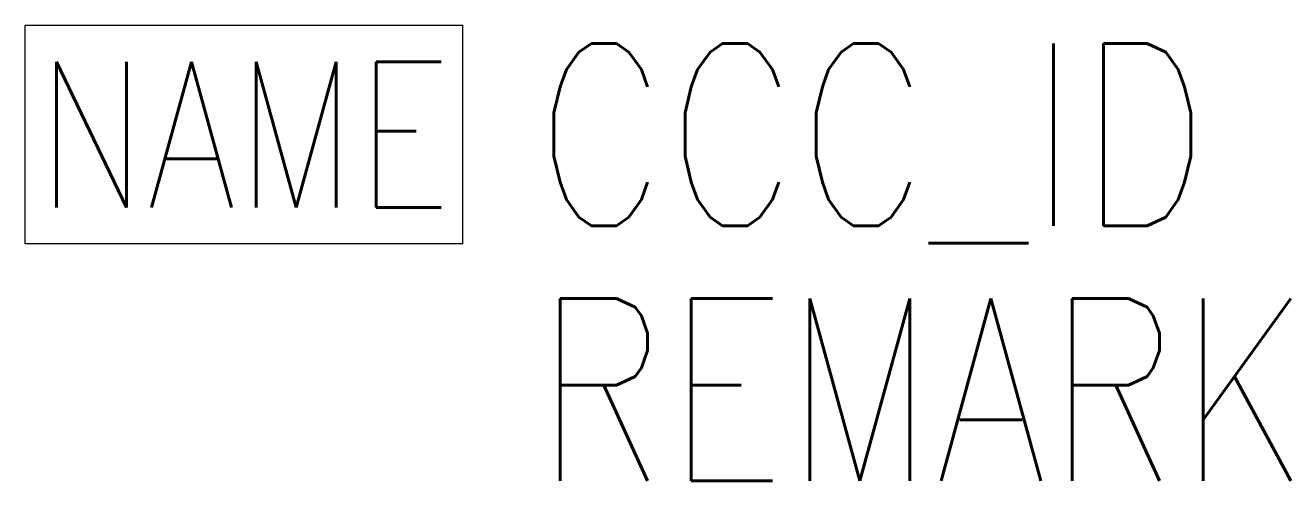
# Model space of a CAD drawing. Header units: millimetres. Extents: x -300 to 1437, y -487 to 138.
import ezdxf
from ezdxf.enums import TextEntityAlignment as Align

# ---------------------------------------------------------------- set-up
doc = ezdxf.new("R2010")
doc.units = ezdxf.units.MM
doc.header["$LTSCALE"] = 50
for name, color, linetype in [('LG_CCC', 7, 'CONTINUOUS'), ('LG_TEXT_CCC_id', 7, 'CONTINUOUS'), ('LG_TEXT_CCC_remark', 7, 'CONTINUOUS')]:
    doc.layers.add(name, color=color, linetype=linetype)
doc.styles.add('ROMANS', font='romans.shx', dxfattribs={"width": 0.8})

msp = doc.modelspace()

# ---------------------------------------------------------------- linework, layer by layer
at = {"layer": 'LG_CCC', "linetype": 'Continuous'}
msp.add_lwpolyline([(300, -162), (-300, -162), (-300, 138), (300, 138)], close=True, dxfattribs=at)

# ---------------------------------------------------------------- texts
at = {"layer": 'LG_CCC', "linetype": 'Continuous', "style": 'ROMANS', "width": 0.8}
msp.add_attdef('NAME', text='CCC', height=200, dxfattribs=at).set_placement((0, -12), align=Align.MIDDLE_CENTER)
at = {"layer": 'LG_TEXT_CCC_id', "style": 'ROMANS', "width": 0.8}
msp.add_attdef('CCC_ID', (400, -137), 'AAAA.ZZ.SS.???', height=250, dxfattribs=at)
at = {"layer": 'LG_TEXT_CCC_remark', "style": 'ROMANS', "width": 0.8}
msp.add_attdef('REMARK', (400, -487), '', height=250, dxfattribs=at)

doc.saveas('drawing.dxf')
